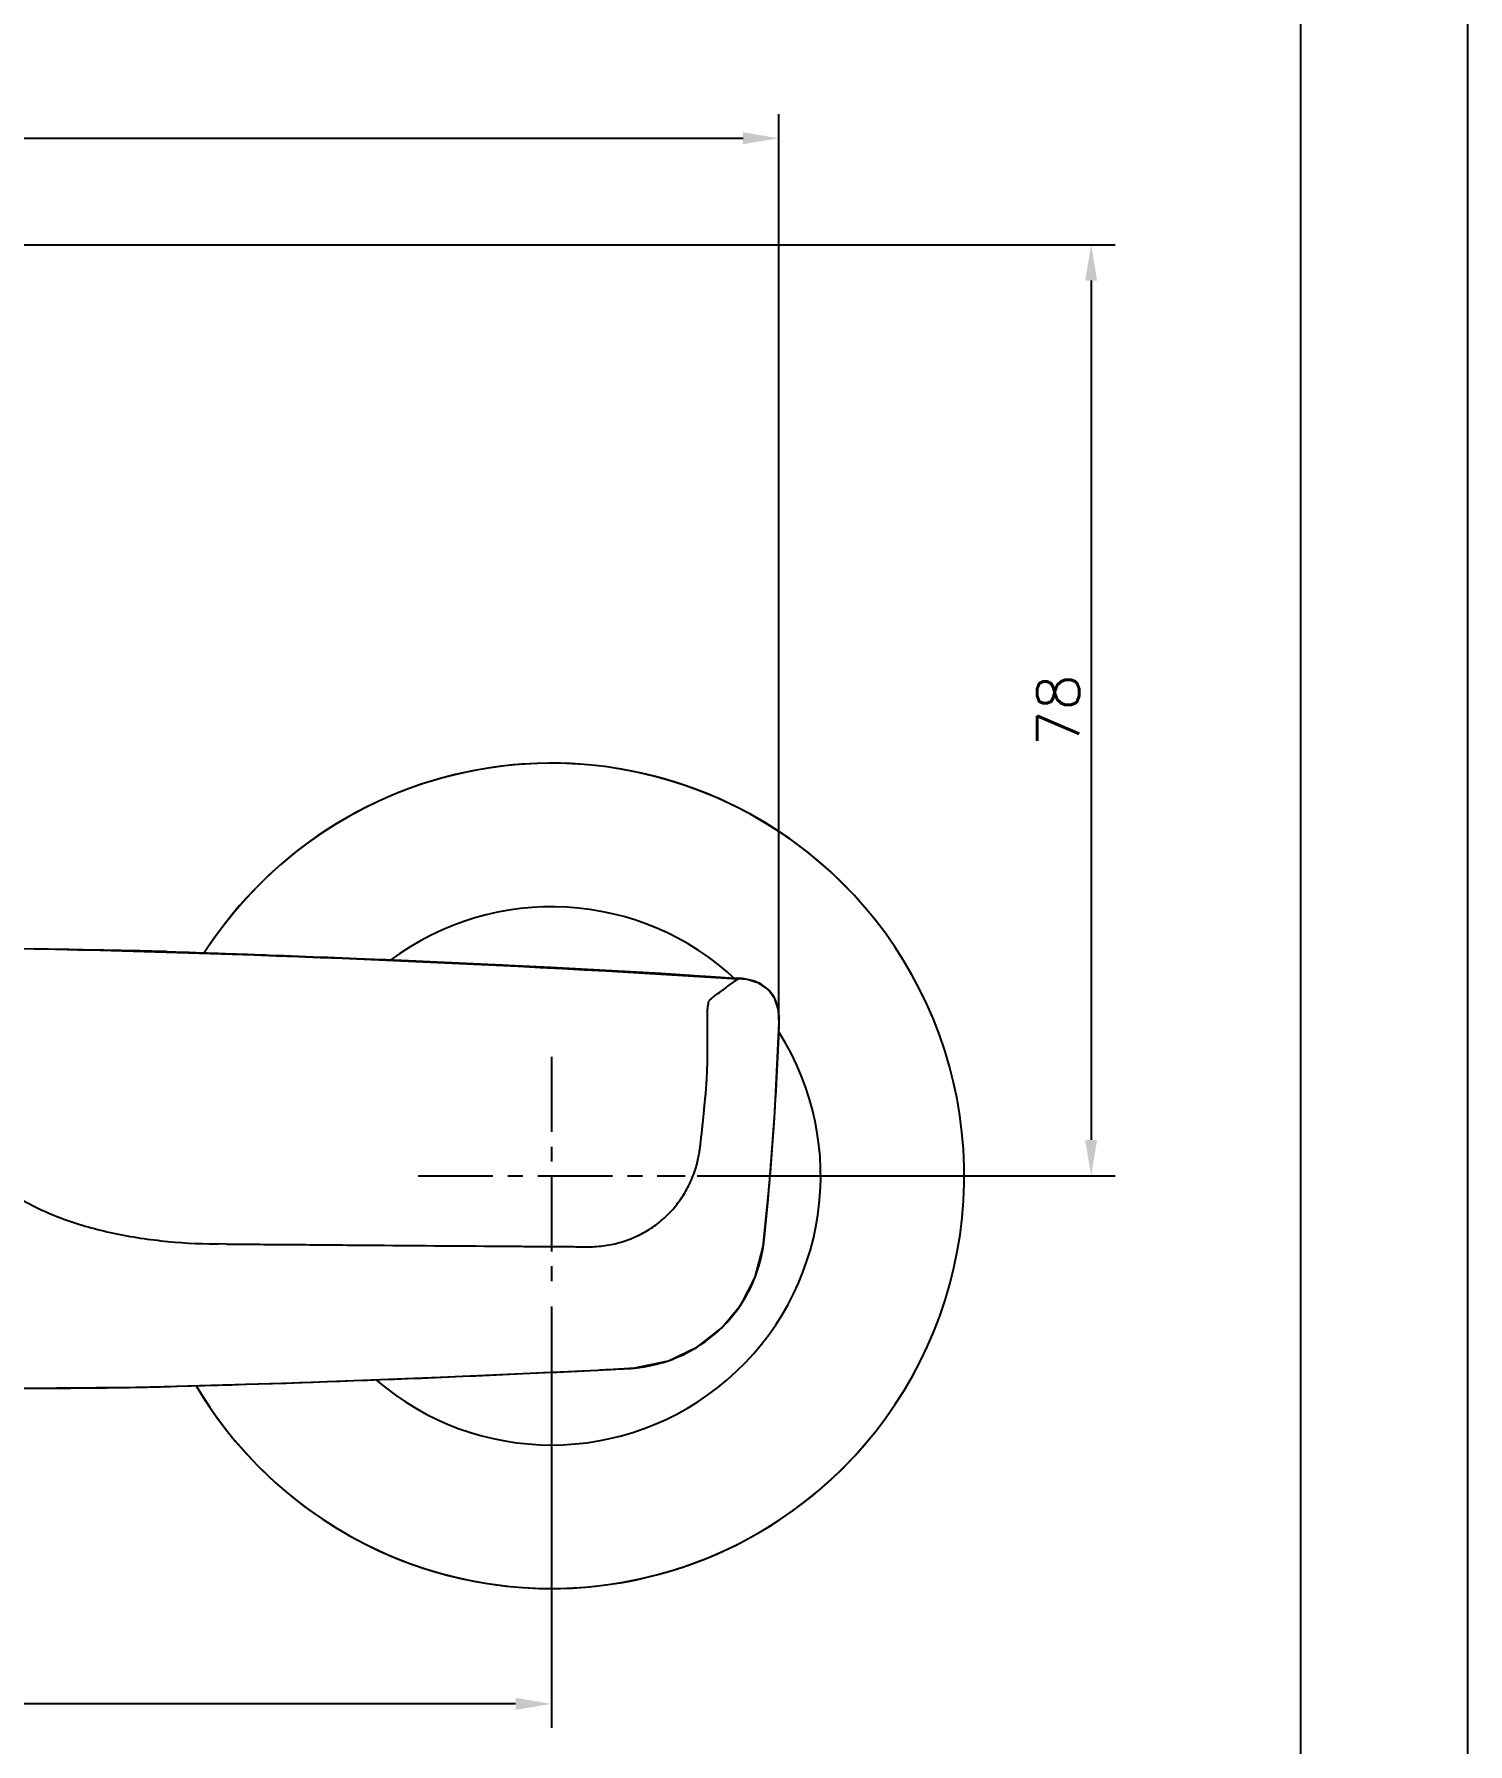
# Model space of a CAD drawing. Extents: x 21390 to 21984, y -2274 to -1854.
# Drawn here: x 21864.5 to 21984.3, y -2200.7 to -2057.7 of the extents above; entities that cross this region are included whole.
import ezdxf

# ---------------------------------------------------------------- set-up
doc = ezdxf.new("R2010")
doc.units = 0
doc.header["$LTSCALE"] = 5
doc.header["$MEASUREMENT"] = 0
doc.linetypes.add('CENTER', pattern=[2, 1.25, -0.25, 0.25, -0.25])
doc.layers.get('0').update_dxf_attribs({"color": 2, "linetype": 'CONTINUOUS'})
for name, color, linetype in [('CL', 1, 'CENTER'), ('D', 2, 'CONTINUOUS'), ('DWG', 7, 'CONTINUOUS'), ('TXT', 4, 'CONTINUOUS')]:
    doc.layers.add(name, color=color, linetype=linetype)
doc.styles.add('GHS', font='romans', dxfattribs={"bigfont": 'ghs'})

msp = doc.modelspace()

# ---------------------------------------------------------------- linework, layer by layer
at = {"linetype": 'Continuous'}
msp.add_lwpolyline([(21390.31, -2274.15), (21984.31, -2274.15), (21984.31, -1854.15), (21390.31, -1854.15)], close=True, dxfattribs=at)
at = {"layer": 'CL', "linetype": 'CENTER'}
for p, q in [((21907.71, -2143.25), (21907.71, -2163.12)), ((21896.55, -2153.19), (21918.87, -2153.19))]:
    msp.add_line(p, q, dxfattribs=at)
at = {"layer": 'D'}
for p, q in [((21926.72, -2140.14), (21926.72, -2064.44)), ((21741.46, -2066.44), (21923.72, -2066.44)), ((21833.61, -2075.34), (21954.82, -2075.34)), ((21952.82, -2078.34), (21952.82, -2150.19)), ((21919.87, -2153.19), (21954.82, -2153.19)), ((21907.71, -2164.12), (21907.71, -2199.33)), ((21904.71, -2197.33), (21760.49, -2197.33))]:
    msp.add_line(p, q, dxfattribs=at)
for points in [[(21923.72, -2065.94), (21923.72, -2066.94), (21926.72, -2066.44)], [(21952.32, -2078.34), (21953.32, -2078.34), (21952.82, -2075.34)], [(21952.32, -2150.19), (21953.32, -2150.19), (21952.82, -2153.19)], [(21904.71, -2196.83), (21904.71, -2197.83), (21907.71, -2197.33)]]:
    msp.add_solid(points, dxfattribs=at)
at = {"layer": 'DWG', "linetype": 'Continuous'}
for p, q in [((21926.72, -2140.97), (21926.74, -2140.4)), ((21880.53, -2158.89), (21879.83, -2158.88)), ((21872.97, -2170.86), (21874.57, -2170.83)), ((21874.57, -2170.83), (21875.32, -2170.81))]:
    msp.add_line(p, q, dxfattribs=at)
for points in [[(21875.54, -2134.45), (21870.17, -2134.33), (21863.24, -2134.2)], [(21924.05, -2136.76), (21916.86, -2136.28), (21907.65, -2135.77), (21895.16, -2135.17), (21875.54, -2134.45)], [(21926.74, -2140.4), (21926.67, -2139.31), (21926.38, -2138.39), (21925.83, -2137.62), (21925.04, -2137.08), (21924.05, -2136.76)], [(21925.41, -2159.09), (21925.93, -2153.86), (21926.38, -2147.88), (21926.72, -2140.97)], [(21911.58, -2169.42), (21914.67, -2169.25), (21917.5, -2168.64), (21919.92, -2167.48), (21921.94, -2165.88), (21923.55, -2163.93), (21924.73, -2161.65), (21925.41, -2159.09)], [(21875.32, -2170.81), (21886.13, -2170.48), (21898.39, -2170.02), (21911.58, -2169.42)], [(21832.6, -2170.92), (21859.72, -2170.96), (21872.97, -2170.86)]]:
    msp.add_lwpolyline(points, dxfattribs=at)
for centre, radius, start, end in [((21907.71, -2153.19), 34.5, 210.5639, 147.2887), ((21907.71, -2153.19), 34.5, 43.359, 147.2887), ((21907.71, -2153.19), 22.5, 46.6662, 126.8938), ((21832.6, -3569.06), 1435.19, 86.37744, 88.72785), ((21673.2, -2131.9), 253.68, 353.9656, 358.0797), ((21907.71, -2153.19), 22.5, 229.2204, 32.3681), ((21832.57, -583.73), 1587.66, 271.54267, 272.85255), ((21869.98, -1972.88), 198, 270.8731, 271.544), ((21907.71, -2153.19), 34.5, 210.5639, 321.4244)]:
    msp.add_arc(centre, radius, start, end, dxfattribs=at)
for points, knots in [([(21875.54, -2134.45), (21875.49, -2134.44), (21875.38, -2134.44), (21875.27, -2134.44), (21875.19, -2134.44), (21875.15, -2134.43), (21875.12, -2134.43), (21875.08, -2134.43), (21875.04, -2134.43), (21874.99, -2134.43), (21874.75, -2134.42), (21874.47, -2134.42), (21874.2, -2134.41), (21874.1, -2134.41), (21874.03, -2134.41), (21873.96, -2134.4), (21873.89, -2134.4), (21873.82, -2134.4), (21873.67, -2134.4), (21873.46, -2134.39), (21872.89, -2134.38), (21871.64, -2134.36), (21868.93, -2134.3), (21866.41, -2134.26), (21864.66, -2134.23), (21864.46, -2134.22)], [0, 0, 0, 0, 0.013842, 0.027687, 0.031146, 0.034611, 0.038071, 0.041525, 0.044983, 0.048435, 0.055334, 0.109752, 0.123021, 0.129588, 0.136111, 0.14257, 0.149001, 0.15545, 0.161899, 0.187698, 0.213523, 0.317101, 0.525534, 0.947073, 1, 1, 1, 1]), ([(21875.54, -2134.45), (21875.95, -2134.46), (21877.17, -2134.49), (21880.03, -2134.59), (21895.47, -2135.11), (21910.2, -2135.84), (21923.23, -2136.67), (21923.34, -2136.67)], [0, 0, 0, 0, 0.025641, 0.076923, 0.179487, 0.99402, 1, 1, 1, 1]), ([(21921.36, -2138.14), (21921.4, -2138.1), (21921.61, -2137.95), (21922.07, -2137.61), (21922.58, -2137.23), (21922.98, -2136.94), (21923.16, -2136.81), (21923.25, -2136.75), (21923.28, -2136.74)], [0, 0, 0, 0, 0.071343, 0.330258, 0.724973, 0.862502, 0.959586, 1, 1, 1, 1]), ([(21923.28, -2136.74), (21923.29, -2136.73), (21923.31, -2136.71), (21923.33, -2136.69), (21923.34, -2136.67)], [0, 0, 0, 0, 0.444526, 1, 1, 1, 1]), ([(21924.05, -2136.76), (21923.93, -2136.74), (21923.7, -2136.7), (21923.45, -2136.68), (21923.34, -2136.67)], [0, 0, 0, 0, 0.499999, 1, 1, 1, 1]), ([(21926.74, -2140.4), (21926.74, -2140.34), (21926.75, -2140.22), (21926.74, -2139.98), (21926.72, -2139.56), (21926.62, -2138.97), (21926.41, -2138.41), (21926.16, -2138), (21925.93, -2137.72), (21925.67, -2137.48), (21925.29, -2137.19), (21924.75, -2136.93), (21924.29, -2136.81), (21924.05, -2136.76)], [0, 0, 0, 0, 0.035714, 0.071429, 0.142857, 0.285714, 0.428571, 0.5, 0.571429, 0.642857, 0.714286, 0.857143, 1, 1, 1, 1]), ([(21920.96, -2138.46), (21920.97, -2138.45), (21921.01, -2138.41), (21921.09, -2138.33), (21921.21, -2138.24), (21921.31, -2138.17), (21921.36, -2138.14)], [0, 0, 0, 0, 0.115719, 0.321881, 0.659828, 1, 1, 1, 1]), ([(21920.58, -2146.56), (21920.59, -2146.45), (21920.61, -2146.2), (21920.64, -2145.82), (21920.67, -2145.42), (21920.7, -2144.93), (21920.73, -2144.33), (21920.75, -2143.41), (21920.76, -2142.34), (21920.75, -2141.18), (21920.74, -2140.2), (21920.74, -2139.5), (21920.77, -2139.05), (21920.81, -2138.8), (21920.85, -2138.65), (21920.87, -2138.59)], [0, 0, 0, 0, 0.04133, 0.09584, 0.143147, 0.189823, 0.281233, 0.369555, 0.534785, 0.68138, 0.805573, 0.904137, 0.943055, 0.974905, 1, 1, 1, 1]), ([(21920.87, -2138.59), (21920.89, -2138.57), (21920.91, -2138.52), (21920.94, -2138.48), (21920.96, -2138.46)], [0, 0, 0, 0, 0.531984, 1, 1, 1, 1]), ([(21920.17, -2150.49), (21920.19, -2150.3), (21920.25, -2149.74), (21920.35, -2148.8), (21920.45, -2147.87), (21920.51, -2147.21), (21920.55, -2146.84), (21920.57, -2146.65), (21920.58, -2146.56)], [0, 0, 0, 0, 0.143115, 0.429074, 0.714698, 0.857303, 0.92871, 1, 1, 1, 1]), ([(21880.53, -2158.89), (21880.76, -2158.89), (21881.46, -2158.9), (21883.08, -2158.91), (21886.33, -2158.93), (21892.82, -2158.99), (21899.31, -2159.04), (21904.41, -2159.07), (21906.27, -2159.09), (21907.43, -2159.09), (21908.35, -2159.1), (21909.05, -2159.1), (21909.74, -2159.11), (21910.32, -2159.11), (21910.78, -2159.12), (21911.25, -2159.11), (21912.06, -2159.05), (21913.2, -2158.85), (21914.51, -2158.41), (21915.75, -2157.78), (21916.88, -2156.98), (21917.87, -2156.01), (21918.7, -2154.91), (21919.36, -2153.69), (21919.81, -2152.49), (21920.01, -2151.59), (21920.1, -2151.04), (21920.14, -2150.77), (21920.16, -2150.58), (21920.17, -2150.49)], [0, 0, 0, 0, 0.015723, 0.047168, 0.110048, 0.235782, 0.487121, 0.549925, 0.581322, 0.612715, 0.628411, 0.644107, 0.659801, 0.675494, 0.68334, 0.691183, 0.706863, 0.738167, 0.769427, 0.800643, 0.831814, 0.862946, 0.894044, 0.925118, 0.95617, 0.981101, 0.987236, 0.993619, 1, 1, 1, 1]), ([(21862.92, -2154.89), (21863.19, -2155.05), (21863.74, -2155.37), (21864.9, -2155.97), (21867.12, -2156.94), (21869.87, -2157.75), (21872.77, -2158.32), (21875.81, -2158.73), (21878.18, -2158.87), (21879.77, -2158.88), (21879.83, -2158.88)], [0, 0, 0, 0, 0.053849, 0.108958, 0.223045, 0.466481, 0.595251, 0.727748, 0.989916, 1, 1, 1, 1]), ([(21914.16, -2169.29), (21914.21, -2169.29), (21914.3, -2169.28), (21914.43, -2169.27), (21914.56, -2169.26), (21914.74, -2169.25), (21914.96, -2169.22), (21915.48, -2169.15), (21916.61, -2168.94), (21918.3, -2168.39), (21920.17, -2167.38), (21921.84, -2166.06), (21923.25, -2164.47), (21924.36, -2162.65), (21925, -2160.99), (21925.29, -2159.79), (21925.38, -2159.27), (21925.41, -2159.09)], [0, 0, 0, 0, 0.008064, 0.016129, 0.024193, 0.032258, 0.048387, 0.064516, 0.129032, 0.258064, 0.387097, 0.516129, 0.645161, 0.774194, 0.903226, 0.967742, 1, 1, 1, 1]), ([(21925.41, -2159.09), (21925.42, -2159), (21925.45, -2158.83), (21925.47, -2158.65), (21925.48, -2158.57)], [0, 0, 0, 0, 0.500046, 1, 1, 1, 1]), ([(21911.58, -2169.42), (21911.87, -2169.41), (21912.44, -2169.38), (21913.3, -2169.33), (21913.88, -2169.3), (21914.16, -2169.29)], [0, 0, 0, 0, 0.333331, 0.666661, 1, 1, 1, 1]), ([(21832.6, -2170.91), (21834.32, -2170.91), (21837.76, -2170.91), (21844.61, -2170.92), (21853.09, -2170.95), (21863.11, -2170.96), (21869.73, -2170.92), (21873, -2170.86)], [0, 0, 0, 0, 0.127759, 0.255275, 0.508478, 0.757431, 1, 1, 1, 1])]:
    msp.add_open_spline(points, degree=3, knots=knots, dxfattribs=at)
at = {"layer": 'TXT', "color": 4}
msp.add_line((21970.31, -1873.15), (21970.31, -2263.15), dxfattribs=at)

# ---------------------------------------------------------------- texts
at = {"layer": 'D', "insert": (21950.07, -2114.27), "char_height": 3.5, "attachment_point": 5, "rotation": 90, "style": 'GHS'}
msp.add_mtext('\\A1;78', dxfattribs=at)

doc.saveas('drawing.dxf')
